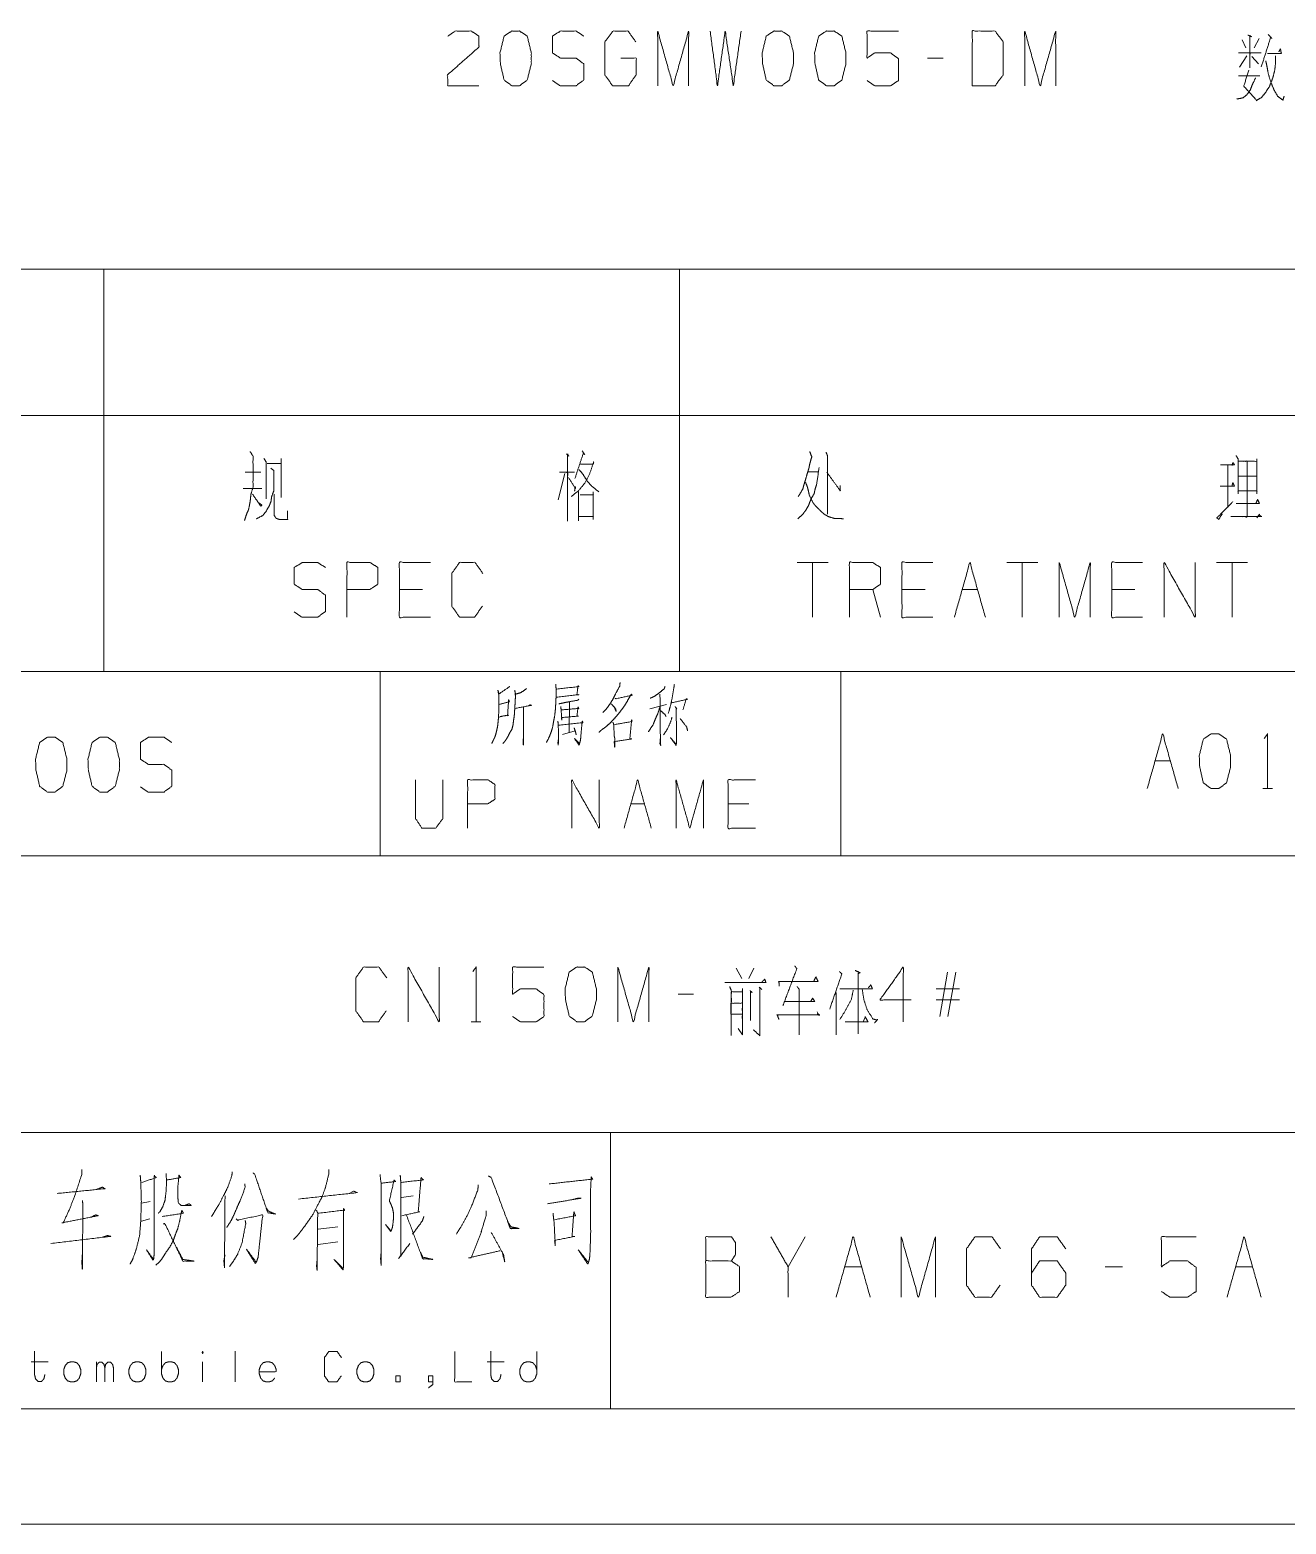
# Paper-space layout 'SHT2' of a CAD drawing. Header units: millimetres. Extents: x 0 to 420, y 0 to 297.
# Drawn here: x 309.8 to 364.3, y 0 to 64.8 of the extents above; entities that cross this region are included whole.
import ezdxf

# ---------------------------------------------------------------- set-up
doc = ezdxf.new("R2010")
doc.units = ezdxf.units.MM
doc.layers.add('101', color=7, linetype='Continuous', true_color=0xffffff)

psp = doc.layouts.new('SHT2')

# ---------------------------------------------------------------- linework, layer by layer
at = {"layer": '101', "color": 72, "linetype": 'Continuous', "lineweight": 18}
for p, q in [((362.43, 64.425), (362.59, 64.075)), ((363.173, 64.475), (362.943, 64.075)), ((349.443, 63.625), (348.772, 63.625)), ((362.625, 63.725), (362.307, 63.225)), ((362.855, 63.7), (363.137, 63.375)), ((362.271, 62.85), (363.19, 62.85)), ((283, 54.463), (313, 54.463)), ((313, 54.463), (313, 48.113)), ((313, 54.463), (338, 54.463)), ((338, 54.463), (338, 48.113)), ((338, 54.463), (368, 54.463)), ((283, 48.113), (313, 48.113)), ((313, 48.113), (338, 48.113)), ((313, 48.113), (313, 37)), ((338, 48.113), (368, 48.113)), ((338, 48.113), (338, 37)), ((320.703, 46.25), (320.703, 44.55)), ((319.147, 45.65), (319.819, 45.65)), ((320.102, 46.025), (320.703, 46.025)), ((333.018, 45.6), (332.735, 44.45)), ((343.601, 45.675), (344.025, 45.675)), ((361.813, 45.95), (361.813, 44.125)), ((362.255, 45.475), (363.032, 45.475)), ((319.059, 44.95), (319.872, 44.95)), ((344.449, 41.737), (343.106, 41.737)), ((343.778, 41.737), (343.778, 39.362)), ((353.555, 41.737), (352.212, 41.737)), ((352.884, 41.737), (352.884, 39.362)), ((362.661, 41.737), (361.318, 41.737)), ((361.989, 41.737), (361.989, 39.362)), ((326.847, 40.563), (325.839, 40.563)), ((346.726, 39.362), (346.39, 40.563)), ((348.666, 40.563), (347.659, 40.563)), ((350.271, 40.563), (350.943, 40.563)), ((357.772, 40.563), (356.765, 40.563)), ((283, 37), (313, 37)), ((313, 37), (338, 37)), ((338, 37), (368, 37)), ((333.22, 35.666), (333.204, 34.364)), ((336.715, 35.379), (337.433, 35.578)), ((332.923, 34.275), (333.469, 34.43)), ((358.643, 33.122), (359.315, 33.122)), ((363.32, 31.922), (363.744, 31.922)), ((335.887, 31.261), (336.48, 31.261)), ((341.006, 31.261), (340.116, 31.261)), ((340.463, 24.128), (340.71, 23.678)), ((341.223, 24.128), (341.01, 23.678)), ((349.303, 22.028), (349.639, 23.953)), ((349.993, 23.953), (349.657, 22.028)), ((338.61, 23.003), (337.939, 23.003)), ((344.803, 23.078), (344.803, 21.228)), ((350.152, 23.228), (349.144, 23.228)), ((350.152, 22.753), (349.144, 22.753)), ((344.065, 22.053), (343.976, 22.228)), ((328.956, 21.803), (329.381, 21.803)), ((340.551, 21.503), (340.728, 21.228)), ((346.058, 22.003), (345.97, 21.803)), ((323.853, 14.454), (323.658, 14.35)), ((315.025, 14.005), (314.635, 13.936)), ((326.437, 14.247), (325.925, 14.178)), ((315, 13.246), (314.635, 13.143)), ((323.17, 12.901), (322.316, 12.798)), ((343.454, 12.469), (342.712, 11.172)), ((322.316, 12.142), (323.17, 12.246)), ((345.17, 11.172), (345.912, 11.172)), ((357.227, 11.172), (356.485, 11.172)), ((362.142, 11.172), (362.884, 11.172)), ((315.512, 6.519), (315.512, 7.485)), ((318.712, 7.499), (318.712, 6.174)), ((309.855, 7.043), (310.587, 7.043)), ((312.684, 6.174), (312.684, 7.043)), ((317.297, 7.043), (317.297, 6.174)), ((329.656, 7.043), (330.387, 7.043))]:
    psp.add_line(p, q, dxfattribs=at)
at = {"layer": '101', "color": 133, "linetype": 'Continuous', "lineweight": 18}
for p, q in [((235, 37), (415, 37)), ((325, 37), (325, 29)), ((345, 37), (345, 29)), ((235, 29), (415, 29)), ((285, 17), (394, 17)), ((335, 17), (335, 5)), ((25, 5), (415, 5)), ((235, 5), (415, 5)), ((0, 0), (420, 0))]:
    psp.add_line(p, q, dxfattribs=at)
at = {"layer": '101', "color": 72, "linetype": 'Continuous', "lineweight": 18}
for points, knots in [([(350.712, 62.425), (351.702, 62.425), (352.056, 62.9), (352.056, 64.325), (351.702, 64.8), (350.712, 64.8), (350.712, 62.425)], [0, 0, 0.142134, 0.22716, 0.43179, 0.516817, 0.65895, 1, 1]), ([(327.947, 64.575), (328.266, 64.8), (328.955, 64.8), (329.291, 64.575), (329.291, 64.1), (327.93, 62.9), (327.947, 62.425), (329.291, 62.425)], [0, 0, 0.069694, 0.192979, 0.265273, 0.350227, 0.674741, 0.759752, 1, 1]), ([(331.055, 62.425), (331.391, 62.675), (331.567, 63.375), (331.567, 63.85), (331.391, 64.575), (331.055, 64.8), (330.719, 64.8), (330.383, 64.575), (330.206, 63.85), (330.224, 63.375), (330.383, 62.675), (330.719, 62.425), (331.055, 62.425)], [0, 0, 0.067527, 0.183973, 0.260585, 0.380944, 0.446143, 0.500306, 0.565505, 0.685864, 0.762529, 0.87831, 0.945837, 1, 1]), ([(332.483, 62.65), (332.819, 62.425), (333.508, 62.425), (333.844, 62.675), (333.844, 63.375), (333.508, 63.625), (332.836, 63.625), (332.483, 63.85), (332.483, 64.575), (332.836, 64.8), (333.508, 64.8), (333.844, 64.575)], [0, 0, 0.068034, 0.184053, 0.254519, 0.372335, 0.442801, 0.555845, 0.62637, 0.748394, 0.818919, 0.931963, 1, 1]), ([(335.449, 63.625), (336.12, 63.625), (336.12, 62.9), (335.784, 62.425), (335.095, 62.425), (334.759, 62.9), (334.759, 64.325), (335.113, 64.8), (335.767, 64.8), (336.103, 64.325)], [0, 0, 0.103295, 0.214796, 0.304262, 0.410275, 0.49974, 0.718896, 0.809956, 0.910534, 1, 1]), ([(337.053, 62.425), (337.053, 64.8), (337.725, 62.425), (338.397, 64.8), (338.397, 62.425)], [0, 0, 0.245192, 0.5, 0.754808, 1, 1]), ([(339.33, 64.8), (339.648, 62.425), (339.984, 64.8), (340.337, 62.425), (340.673, 64.8)], [0, 0, 0.249746, 0.499742, 0.750003, 1, 1]), ([(342.437, 62.425), (342.773, 62.675), (342.95, 63.375), (342.95, 63.85), (342.773, 64.575), (342.437, 64.8), (342.101, 64.8), (341.765, 64.575), (341.589, 63.85), (341.606, 63.375), (341.765, 62.675), (342.101, 62.425), (342.437, 62.425)], [0, 0, 0.067527, 0.183973, 0.260585, 0.380944, 0.446143, 0.500306, 0.565505, 0.685864, 0.762529, 0.87831, 0.945837, 1, 1]), ([(344.714, 62.425), (345.049, 62.675), (345.226, 63.375), (345.226, 63.85), (345.049, 64.575), (344.714, 64.8), (344.378, 64.8), (344.042, 64.575), (343.865, 63.85), (343.883, 63.375), (344.042, 62.675), (344.378, 62.425), (344.714, 62.425)], [0, 0, 0.067527, 0.183973, 0.260585, 0.380944, 0.446144, 0.500307, 0.565506, 0.685864, 0.762529, 0.87831, 0.945837, 1, 1]), ([(346.142, 62.65), (346.477, 62.425), (347.167, 62.425), (347.503, 62.65), (347.503, 63.6), (347.167, 63.85), (346.477, 63.85), (346.142, 63.625), (346.142, 64.8), (347.503, 64.8)], [0, 0, 0.062227, 0.168343, 0.23057, 0.376816, 0.441265, 0.547381, 0.609609, 0.790492, 1, 1]), ([(352.989, 62.425), (352.989, 64.8), (353.66, 62.425), (354.332, 64.8), (354.332, 62.425)], [0, 0, 0.245192, 0.500001, 0.754808, 1, 1]), ([(362.678, 64.625), (362.837, 64.55), (362.766, 64.6), (362.766, 63.2), (362.766, 63.85), (362.271, 63.85), (363.261, 63.85)], [0, 0, 0.046317, 0.06912, 0.437818, 0.609, 0.739333, 1, 1]), ([(363.562, 64.65), (363.721, 64.475), (363.668, 64.525), (363.261, 63.25)], [0, 0, 0.14354, 0.187762, 1, 1]), ([(363.88, 63.725), (363.88, 63.425), (363.844, 63.1), (363.756, 62.75), (363.615, 62.4), (363.456, 62.15), (363.279, 61.925), (363.031, 61.775)], [0, 0, 0.134097, 0.280224, 0.441581, 0.61031, 0.742762, 0.870652, 1, 1]), ([(363.526, 63.825), (364.127, 63.825), (364.092, 64.025), (364.021, 63.9)], [0, 0, 0.634156, 0.848466, 1, 1]), ([(362.713, 63.1), (362.501, 62.4), (363.031, 61.825)], [0, 0, 0.48324, 1, 1]), ([(363.456, 63.5), (363.509, 63.25), (363.562, 62.95), (363.668, 62.6), (363.809, 62.25), (363.968, 61.975), (364.198, 61.8), (364.251, 61.975)], [0, 0, 0.122114, 0.267684, 0.442436, 0.622806, 0.774612, 0.912622, 1, 1]), ([(363.014, 62.775), (362.872, 62.475), (362.784, 62.25), (362.625, 62.025), (362.466, 61.9), (362.201, 61.85)], [0, 0, 0.25106, 0.434037, 0.642625, 0.795773, 1, 1]), ([(319.359, 46.55), (319.483, 46.35), (319.483, 45), (319.395, 44.7), (319.359, 44.375), (319.289, 44.025), (319.2, 43.825), (319.112, 43.55)], [0, 0, 0.076125, 0.513098, 0.614331, 0.720148, 0.835726, 0.906504, 1, 1]), ([(319.96, 46.25), (320.049, 46.1), (320.049, 44.5)], [0, 0, 0.098129, 1, 1]), ([(333.089, 46.45), (333.195, 46.35), (333.142, 46.425), (333.142, 43.525), (333.142, 45.65), (332.788, 45.65), (333.442, 45.65)], [0, 0, 0.023247, 0.037896, 0.500409, 0.839319, 0.895699, 1, 1]), ([(333.708, 46), (334.255, 46), (334.273, 46.1), (334.114, 45.625), (333.884, 45.175), (333.619, 44.85), (333.301, 44.6)], [0, 0, 0.220966, 0.26192, 0.463932, 0.667691, 0.836831, 1, 1]), ([(333.778, 46.575), (333.884, 46.425), (333.814, 46.45), (333.46, 45.375)], [0, 0, 0.132126, 0.186059, 1, 1]), ([(343.654, 46.55), (343.742, 46.325), (343.654, 46), (343.619, 45.825), (343.548, 45.6), (343.477, 45.35), (343.407, 45.125), (343.354, 44.925), (343.265, 44.775), (343.159, 44.6)], [0, 0, 0.116541, 0.278918, 0.364993, 0.478696, 0.603951, 0.71766, 0.817412, 0.901346, 1, 1]), ([(344.361, 46.525), (344.432, 46.35), (344.432, 43.825)], [0, 0, 0.06955, 1, 1]), ([(361.495, 45.975), (362.096, 45.975), (362.025, 46.075), (361.989, 45.95)], [0, 0, 0.704243, 0.847777, 1, 1]), ([(362.166, 46.375), (362.255, 46.225), (362.255, 44.725), (362.255, 44.85), (363.068, 44.85), (363.068, 44.725), (363.068, 46.225), (363.068, 46.125), (362.255, 46.125), (362.643, 46.125), (362.643, 43.725), (361.936, 43.725), (363.28, 43.725), (363.191, 43.775), (363.174, 43.825), (363.068, 43.675)], [0, 0, 0.016856, 0.162098, 0.174201, 0.252928, 0.265031, 0.410272, 0.419955, 0.498682, 0.536334, 0.76872, 0.837175, 0.967244, 0.977077, 0.982211, 1, 1]), ([(320.261, 45.825), (320.385, 45.725), (320.385, 44.85), (320.296, 44.6), (320.261, 44.375), (320.19, 44.2), (320.049, 43.95), (319.907, 43.775), (319.624, 43.625)], [0, 0, 0.062435, 0.405831, 0.509895, 0.599279, 0.673351, 0.786072, 0.874364, 1, 1]), ([(333.177, 45.425), (333.478, 44.95), (333.478, 45.025), (333.442, 44.825)], [0, 0, 0.668993, 0.75826, 1, 1]), ([(333.637, 45.775), (333.814, 45.55), (334.008, 45.25), (334.185, 45.05), (334.503, 44.8)], [0, 0, 0.21756, 0.48939, 0.692342, 1, 1]), ([(344.06, 45.85), (343.954, 45.125), (343.884, 44.9), (343.848, 44.725), (343.742, 44.55), (343.654, 44.35), (343.601, 44.2), (343.477, 44), (343.371, 43.85), (343.141, 43.625)], [0, 0, 0.296653, 0.392139, 0.46442, 0.547269, 0.635793, 0.700209, 0.795421, 0.869798, 1, 1]), ([(344.396, 45.65), (344.98, 44.85), (344.98, 45.075)], [0, 0, 0.814824, 1, 1]), ([(333.619, 44.8), (333.619, 43.55), (333.619, 43.725), (334.255, 43.725), (334.255, 43.6), (334.255, 44.8), (334.255, 44.675), (333.69, 44.675)], [0, 0, 0.306605, 0.34953, 0.505604, 0.536265, 0.830605, 0.861265, 1, 1]), ([(343.477, 45.2), (343.548, 45.025), (343.601, 44.825), (343.636, 44.65), (343.813, 44.3), (343.901, 44.2), (344.149, 43.95), (344.29, 43.825), (344.467, 43.725), (344.714, 43.65), (344.944, 43.65), (345.121, 43.625)], [0, 0, 0.075192, 0.15762, 0.228747, 0.384949, 0.438119, 0.578251, 0.653441, 0.734337, 0.837345, 0.928883, 1, 1]), ([(361.477, 45.05), (362.096, 45.05), (362.025, 45.2), (361.989, 45.075)], [0, 0, 0.676561, 0.857934, 1, 1]), ([(319.465, 44.7), (319.819, 44.175), (319.872, 44.225), (319.731, 44.325)], [0, 0, 0.720064, 0.802978, 1, 1]), ([(320.402, 44.7), (320.402, 43.775), (320.491, 43.65), (320.632, 43.6), (320.985, 43.6), (320.985, 43.975)], [0, 0, 0.472764, 0.551003, 0.627661, 0.808338, 1, 1]), ([(361.565, 43.85), (361.406, 43.6), (361.336, 43.675), (362.025, 44.375)], [0, 0, 0.214427, 0.289033, 1, 1]), ([(362.166, 44.3), (363.174, 44.3), (363.103, 44.475), (363.032, 44.325)], [0, 0, 0.739673, 0.878255, 1, 1]), ([(321.269, 39.588), (321.604, 39.362), (322.294, 39.362), (322.63, 39.613), (322.63, 40.313), (322.294, 40.563), (321.622, 40.563), (321.269, 40.788), (321.269, 41.513), (321.622, 41.737), (322.294, 41.737), (322.63, 41.513)], [0, 0, 0.068037, 0.184055, 0.25452, 0.372335, 0.4428, 0.555844, 0.626371, 0.748393, 0.81892, 0.931964, 1, 1]), ([(323.563, 39.362), (323.563, 41.737), (324.57, 41.737), (324.906, 41.513), (324.906, 40.788), (324.553, 40.563), (323.563, 40.563)], [0, 0, 0.401147, 0.571311, 0.639588, 0.762044, 0.832821, 1, 1]), ([(327.183, 39.362), (325.839, 39.362), (325.839, 41.737), (327.183, 41.737)], [0, 0, 0.26539, 0.73461, 1, 1]), ([(329.441, 39.838), (329.106, 39.362), (328.452, 39.362), (328.116, 39.838), (328.116, 41.263), (328.452, 41.737), (329.123, 41.737), (329.459, 41.263)], [0, 0, 0.114568, 0.243366, 0.357936, 0.638584, 0.753154, 0.885433, 1, 1]), ([(345.383, 39.362), (345.383, 41.737), (346.39, 41.737), (346.726, 41.513), (346.726, 40.788), (346.39, 40.563), (345.383, 40.563)], [0, 0, 0.400951, 0.571036, 0.639278, 0.761673, 0.829915, 1, 1]), ([(349.002, 39.362), (347.659, 39.362), (347.659, 41.737), (349.002, 41.737)], [0, 0, 0.26539, 0.73461, 1, 1]), ([(349.935, 39.362), (350.607, 41.737), (351.279, 39.362)], [0, 0, 0.499999, 1, 1]), ([(354.488, 39.362), (354.488, 41.737), (355.16, 39.362), (355.832, 41.737), (355.832, 39.362)], [0, 0, 0.245192, 0.500001, 0.754808, 1, 1]), ([(358.108, 39.362), (356.765, 39.362), (356.765, 41.737), (358.108, 41.737)], [0, 0, 0.26539, 0.73461, 1, 1]), ([(359.041, 39.362), (359.041, 41.737), (360.385, 39.362), (360.385, 41.737)], [0, 0, 0.317574, 0.682426, 1, 1]), ([(330.629, 36.351), (330.566, 36.307), (330.145, 36.02), (330.114, 36.196), (330.161, 36.02), (330.161, 35.446), (330.145, 35.092), (330.129, 34.849), (330.098, 34.606), (330.051, 34.386), (329.989, 34.165), (329.911, 34.01), (329.848, 33.878)], [0, 0, 0.024363, 0.186803, 0.243942, 0.302154, 0.485024, 0.597668, 0.675195, 0.753199, 0.825098, 0.89819, 0.953346, 1, 1]), ([(332.626, 36.461), (332.642, 36.262), (332.642, 35.909), (332.626, 35.578), (332.611, 35.357), (332.58, 35.07), (332.533, 34.827), (332.486, 34.562), (332.424, 34.364), (332.346, 34.165), (332.221, 33.922)], [0, 0, 0.076503, 0.212087, 0.33934, 0.424292, 0.535105, 0.630037, 0.733301, 0.813245, 0.895183, 1, 1]), ([(332.673, 36.24), (333.641, 36.351), (333.594, 36.395), (333.548, 35.998), (333.626, 35.998), (332.658, 35.887)], [0, 0, 0.39108, 0.416924, 0.577585, 0.60892, 1, 1]), ([(335.42, 36.527), (335.405, 36.373), (335.217, 36.02), (335.108, 35.799), (334.983, 35.6), (334.827, 35.379), (334.671, 35.225)], [0, 0, 0.101774, 0.363754, 0.525154, 0.678922, 0.85608, 1, 1]), ([(337.371, 36.351), (337.34, 36.262), (337.137, 36.086), (336.918, 35.931), (336.731, 35.843)], [0, 0, 0.111856, 0.433088, 0.752703, 1, 1]), ([(337.777, 36.439), (337.761, 36.329), (337.683, 35.865), (337.621, 35.556), (337.511, 35.181)], [0, 0, 0.086565, 0.451629, 0.696477, 1, 1]), ([(330.192, 35.026), (330.223, 35.048), (330.582, 35.114), (330.535, 35.092), (330.582, 35.777), (330.613, 35.688), (330.176, 35.578)], [0, 0, 0.022681, 0.239273, 0.269981, 0.676983, 0.732557, 1, 1]), ([(331.363, 36.262), (331.113, 36.086), (330.879, 36.02), (330.847, 36.196), (330.879, 35.931), (330.863, 35.666), (330.847, 35.379), (330.832, 35.136), (330.801, 34.916), (330.769, 34.673), (330.723, 34.496), (330.645, 34.364), (330.566, 34.209), (330.488, 34.077), (330.41, 33.966), (330.332, 33.878)], [0, 0, 0.096319, 0.172937, 0.229415, 0.313416, 0.396985, 0.487495, 0.564125, 0.634336, 0.711437, 0.768975, 0.817388, 0.871906, 0.920319, 0.962889, 1, 1]), ([(333.626, 35.799), (333.579, 35.755), (333.188, 35.688), (332.97, 35.644), (332.767, 35.6)], [0, 0, 0.07226, 0.516589, 0.766867, 1, 1]), ([(335.202, 35.843), (335.248, 35.821), (335.951, 35.975), (335.904, 36.02), (335.779, 35.799), (335.639, 35.556), (335.498, 35.357), (335.342, 35.158), (335.17, 34.96), (334.983, 34.761), (334.78, 34.584), (334.624, 34.474), (334.499, 34.364)], [0, 0, 0.017093, 0.254607, 0.275864, 0.359629, 0.452278, 0.53264, 0.616084, 0.70281, 0.792986, 0.881828, 0.944963, 1, 1]), ([(337.152, 36.02), (337.168, 34.275), (337.184, 33.79), (337.152, 33.878), (337.168, 34.077)], [0, 0, 0.691283, 0.883884, 0.921006, 1, 1]), ([(337.652, 35.644), (338.354, 35.799), (338.292, 35.821), (338.151, 35.335)], [0, 0, 0.557066, 0.608364, 1, 1]), ([(330.863, 35.401), (331.566, 35.534), (331.519, 35.556), (331.441, 35.512)], [0, 0, 0.834819, 0.895271, 1, 1]), ([(331.222, 35.446), (331.222, 33.812), (331.207, 33.922), (331.222, 34.099)], [0, 0, 0.849783, 0.907772, 1, 1]), ([(332.845, 35.49), (332.861, 35.335), (332.892, 34.894), (332.876, 35.004), (333.61, 35.07), (333.548, 35.07), (333.594, 35.468), (333.626, 35.401), (332.861, 35.335)], [0, 0, 0.056492, 0.217482, 0.258029, 0.525926, 0.548635, 0.694164, 0.720796, 1, 1]), ([(335.03, 35.6), (335.061, 35.578), (335.233, 35.379), (335.248, 35.269), (335.186, 35.423)], [0, 0, 0.066028, 0.519581, 0.712132, 1, 1]), ([(337.152, 35.468), (337.059, 35.181), (336.949, 34.938), (336.856, 34.695), (336.762, 34.562), (336.653, 34.386)], [0, 0, 0.251918, 0.474135, 0.691326, 0.826694, 1, 1]), ([(337.168, 35.313), (337.371, 35.136), (337.418, 35.048)], [0, 0, 0.729109, 1, 1]), ([(337.668, 35.026), (337.652, 34.916), (337.48, 34.518), (337.309, 34.253)], [0, 0, 0.129619, 0.632946, 1, 1]), ([(337.808, 35.49), (337.886, 35.379), (337.855, 35.401), (337.87, 34.231), (337.87, 33.944), (337.855, 33.79), (337.605, 34.143), (337.855, 33.834)], [0, 0, 0.051678, 0.066298, 0.513635, 0.623349, 0.682727, 0.848098, 1, 1]), ([(332.72, 34.849), (332.736, 34.651), (332.751, 34.143), (332.736, 33.812), (332.72, 33.9), (332.751, 34.121)], [0, 0, 0.147471, 0.523364, 0.768667, 0.835021, 1, 1]), ([(332.751, 34.673), (333.813, 34.783), (333.782, 34.849), (333.766, 34.739), (333.719, 34.231), (333.704, 34.032), (333.641, 33.812), (333.438, 34.099), (333.657, 33.878)], [0, 0, 0.374083, 0.399749, 0.43883, 0.61759, 0.687458, 0.767887, 0.891105, 1, 1]), ([(333.423, 34.562), (333.485, 34.386), (333.516, 34.253)], [0, 0, 0.579215, 1, 1]), ([(335.108, 34.805), (335.139, 34.739), (335.17, 34.187), (335.186, 34.121), (335.186, 33.723), (335.17, 33.9), (335.17, 33.966), (335.935, 34.077), (335.842, 34.077), (335.92, 34.894), (335.951, 34.849), (335.904, 34.827), (335.155, 34.695)], [0, 0, 0.018828, 0.160986, 0.178485, 0.280676, 0.326272, 0.343303, 0.542024, 0.566111, 0.777126, 0.791033, 0.804348, 1, 1]), ([(338.027, 34.96), (338.308, 34.606), (338.354, 34.43)], [0, 0, 0.711821, 1, 1]), ([(310.891, 31.773), (311.226, 32.023), (311.403, 32.723), (311.403, 33.198), (311.226, 33.923), (310.891, 34.148), (310.555, 34.148), (310.219, 33.923), (310.042, 33.198), (310.06, 32.723), (310.219, 32.023), (310.555, 31.773), (310.891, 31.773)], [0, 0, 0.067527, 0.183972, 0.260585, 0.380944, 0.446143, 0.500306, 0.565506, 0.685865, 0.76253, 0.87831, 0.945837, 1, 1]), ([(313.167, 31.773), (313.503, 32.023), (313.68, 32.723), (313.68, 33.198), (313.503, 33.923), (313.167, 34.148), (312.831, 34.148), (312.495, 33.923), (312.319, 33.198), (312.336, 32.723), (312.495, 32.023), (312.831, 31.773), (313.167, 31.773)], [0, 0, 0.067524, 0.18397, 0.260582, 0.380941, 0.446138, 0.500304, 0.565503, 0.685862, 0.762527, 0.878307, 0.945834, 1, 1]), ([(314.595, 31.998), (314.931, 31.773), (315.62, 31.773), (315.956, 32.023), (315.956, 32.723), (315.62, 32.973), (314.949, 32.973), (314.595, 33.198), (314.595, 33.923), (314.949, 34.148), (315.62, 34.148), (315.956, 33.923)], [0, 0, 0.068034, 0.184056, 0.254519, 0.372335, 0.442798, 0.555845, 0.62637, 0.748393, 0.818918, 0.931966, 1, 1]), ([(358.308, 31.922), (358.979, 34.297), (359.651, 31.922)], [0, 0, 0.500001, 1, 1]), ([(361.415, 31.922), (361.751, 32.172), (361.927, 32.872), (361.927, 33.347), (361.751, 34.072), (361.415, 34.297), (361.079, 34.297), (360.743, 34.072), (360.566, 33.347), (360.584, 32.872), (360.743, 32.172), (361.079, 31.922), (361.415, 31.922)], [0, 0, 0.067525, 0.183972, 0.260585, 0.380946, 0.446143, 0.500306, 0.565503, 0.685865, 0.76253, 0.878312, 0.945837, 1, 1]), ([(363.391, 34.097), (363.532, 34.297), (363.532, 31.922)], [0, 0, 0.093487, 1, 1]), ([(326.539, 32.299), (326.539, 30.621), (326.82, 30.202), (327.413, 30.202), (327.725, 30.621), (327.725, 32.299)], [0, 0, 0.337151, 0.438599, 0.557782, 0.662849, 1, 1]), ([(328.802, 30.202), (328.802, 32.299), (329.691, 32.299), (329.988, 32.1), (329.988, 31.46), (329.676, 31.261), (328.802, 31.261)], [0, 0, 0.401145, 0.571312, 0.639588, 0.762043, 0.832818, 1, 1]), ([(333.328, 30.202), (333.328, 32.299), (334.514, 30.202), (334.514, 32.299)], [0, 0, 0.317574, 0.682426, 1, 1]), ([(337.853, 30.202), (337.853, 32.299), (338.447, 30.202), (339.04, 32.299), (339.04, 30.202)], [0, 0, 0.245192, 0.5, 0.754808, 1, 1]), ([(341.303, 30.202), (340.116, 30.202), (340.116, 32.299), (341.303, 32.299)], [0, 0, 0.265389, 0.734611, 1, 1]), ([(325.27, 22.278), (324.934, 21.803), (324.28, 21.803), (323.944, 22.278), (323.944, 23.703), (324.28, 24.178), (324.951, 24.178), (325.287, 23.703)], [0, 0, 0.11457, 0.243368, 0.357936, 0.638584, 0.753152, 0.88543, 1, 1]), ([(326.22, 21.803), (326.22, 24.178), (327.564, 21.803), (327.564, 24.178)], [0, 0, 0.317574, 0.682426, 1, 1]), ([(329.027, 23.978), (329.169, 24.178), (329.169, 21.803)], [0, 0, 0.093486, 1, 1]), ([(330.756, 22.028), (331.091, 21.803), (331.781, 21.803), (332.117, 22.028), (332.117, 22.978), (331.781, 23.228), (331.091, 23.228), (330.756, 23.003), (330.756, 24.178), (332.117, 24.178)], [0, 0, 0.062229, 0.168343, 0.230572, 0.376816, 0.441266, 0.54738, 0.609609, 0.790489, 1, 1]), ([(333.881, 21.803), (334.216, 22.053), (334.393, 22.753), (334.393, 23.228), (334.216, 23.953), (333.881, 24.178), (333.545, 24.178), (333.209, 23.953), (333.032, 23.228), (333.05, 22.753), (333.209, 22.053), (333.545, 21.803), (333.881, 21.803)], [0, 0, 0.067527, 0.183973, 0.260585, 0.380944, 0.446144, 0.500307, 0.565506, 0.685865, 0.76253, 0.87831, 0.945837, 1, 1]), ([(335.326, 21.803), (335.326, 24.178), (335.998, 21.803), (336.67, 24.178), (336.67, 21.803)], [0, 0, 0.245192, 0.5, 0.754808, 1, 1]), ([(343.004, 24.228), (343.092, 24.103), (342.492, 22.503)], [0, 0, 0.082209, 1, 1]), ([(345.634, 24.028), (345.846, 23.928), (345.758, 23.903), (345.758, 21.278)], [0, 0, 0.079453, 0.11057, 1, 1]), ([(348.052, 22.753), (346.709, 22.753), (347.716, 24.178), (347.716, 21.803)], [0, 0, 0.245866, 0.565292, 1, 1]), ([(339.968, 23.503), (341.753, 23.503), (341.7, 23.653), (341.576, 23.528)], [0, 0, 0.842002, 0.917042, 1, 1]), ([(342.332, 23.353), (342.315, 23.553), (344.012, 23.553), (343.923, 23.753), (343.835, 23.578)], [0, 0, 0.086832, 0.820652, 0.915216, 1, 1]), ([(344.945, 23.978), (345.051, 23.878), (344.521, 22.353)], [0, 0, 0.082801, 1, 1]), ([(344.962, 23.228), (346.376, 23.228), (346.306, 23.403), (346.2, 23.278)], [0, 0, 0.80038, 0.907215, 1, 1]), ([(340.18, 23.328), (340.25, 23.153), (340.25, 21.203), (340.25, 23.103), (340.728, 23.103), (340.728, 23.228), (340.728, 21.228), (340.728, 22.603), (340.233, 22.603), (340.233, 22.128), (340.71, 22.128)], [0, 0, 0.019945, 0.226009, 0.426789, 0.477219, 0.490428, 0.701776, 0.847078, 0.899375, 0.94957, 1, 1]), ([(341.063, 23.153), (341.152, 23.078), (341.081, 23.103), (341.081, 21.853)], [0, 0, 0.080439, 0.132479, 1, 1]), ([(341.452, 23.303), (341.576, 23.203), (341.488, 23.278), (341.488, 21.203), (341.205, 21.453)], [0, 0, 0.05833, 0.100825, 0.861604, 1, 1]), ([(342.562, 22.678), (343.87, 22.678), (343.782, 22.828), (343.693, 22.678)], [0, 0, 0.789753, 0.894874, 1, 1]), ([(343.11, 23.328), (343.199, 23.203), (343.199, 21.228)], [0, 0, 0.071934, 1, 1]), ([(345.546, 23.178), (345.457, 22.753), (345.228, 22.328), (344.962, 21.903)], [0, 0, 0.3061, 0.646782, 1, 1]), ([(345.935, 23.203), (346.005, 22.753), (346.147, 22.328), (346.394, 21.928), (346.553, 21.878), (346.606, 21.903), (346.465, 21.753)], [0, 0, 0.252324, 0.500427, 0.760972, 0.85333, 0.885811, 1, 1]), ([(342.315, 21.903), (342.244, 22.103), (344.082, 22.103), (343.976, 22.153)], [0, 0, 0.097863, 0.945912, 1, 1]), ([(345.192, 21.803), (346.182, 21.803), (346.058, 22.028)], [0, 0, 0.794014, 1, 1]), ([(312.05, 15.385), (312.05, 15.178), (311.733, 14.212), (311.513, 13.66), (311.245, 13.074), (311.196, 13.074), (312.757, 13.384), (312.66, 13.419), (312.44, 13.315)], [0, 0, 0.046524, 0.275032, 0.408545, 0.553501, 0.564465, 0.92219, 0.945453, 1, 1]), ([(314.586, 15.144), (314.61, 14.868), (314.635, 14.005), (314.61, 13.177), (314.561, 12.522), (314.415, 11.935), (314.269, 11.521), (314.147, 11.28)], [0, 0, 0.070329, 0.28934, 0.499598, 0.66644, 0.819873, 0.931329, 1, 1]), ([(314.659, 14.833), (315.293, 15.04), (315.196, 15.109), (315.196, 11.763), (315.171, 11.521), (315.147, 11.452), (314.854, 11.901), (315.147, 11.521)], [0, 0, 0.122094, 0.143965, 0.756447, 0.800872, 0.814266, 0.912285, 1, 1]), ([(315.708, 15.213), (315.732, 14.868), (315.708, 14.419), (315.659, 14.04), (315.561, 13.764), (315.439, 13.557), (315.366, 13.488)], [0, 0, 0.190955, 0.438946, 0.650198, 0.811822, 0.94447, 1, 1]), ([(315.757, 14.937), (316.342, 15.04), (316.269, 15.144), (316.22, 14.626), (316.22, 14.178), (316.244, 13.936), (316.366, 13.833), (316.805, 13.833), (316.708, 13.902), (316.537, 13.833)], [0, 0, 0.209703, 0.254415, 0.437769, 0.595975, 0.681595, 0.738019, 0.892888, 0.935041, 1, 1]), ([(318.585, 15.282), (318.561, 15.109), (318.39, 14.626), (318.219, 14.281), (318, 13.867), (317.829, 13.591), (317.683, 13.35)], [0, 0, 0.081145, 0.319756, 0.499049, 0.717311, 0.868474, 1, 1]), ([(319.488, 15.247), (319.561, 15.178), (320.122, 13.522), (320.463, 13.453), (320.146, 13.591), (320.049, 13.729)], [0, 0, 0.037082, 0.681737, 0.810185, 0.937687, 1, 1]), ([(322.779, 15.385), (322.779, 15.213), (322.633, 14.626), (322.487, 14.212), (322.34, 13.936), (322.072, 13.419), (321.682, 12.867), (321.414, 12.522), (321.243, 12.349)], [0, 0, 0.049752, 0.224095, 0.350741, 0.440842, 0.608969, 0.803946, 0.929998, 1, 1]), ([(324.998, 15.178), (325.047, 14.764), (325.047, 11.245), (325.023, 11.521), (325.047, 11.832)], [0, 0, 0.092137, 0.86992, 0.931161, 1, 1]), ([(325.071, 14.799), (325.681, 14.868), (325.608, 14.937), (325.413, 14.074), (325.413, 14.005), (325.462, 13.902), (325.535, 13.729), (325.584, 13.488), (325.584, 13.281), (325.559, 13.039), (325.535, 12.867), (325.462, 12.694), (325.242, 13.005), (325.462, 12.729)], [0, 0, 0.163216, 0.189965, 0.42515, 0.443501, 0.473931, 0.523766, 0.589292, 0.644345, 0.7089, 0.755234, 0.805069, 0.906205, 1, 1]), ([(325.876, 15.144), (325.901, 14.833), (325.901, 11.659), (325.803, 11.521), (326.291, 12.177)], [0, 0, 0.069653, 0.779472, 0.817267, 1, 1]), ([(325.925, 14.833), (326.876, 14.937), (326.779, 15.04), (326.657, 13.557), (326.73, 13.557), (325.949, 13.384)], [0, 0, 0.276542, 0.317649, 0.747834, 0.768982, 1, 1]), ([(329.705, 15.109), (329.827, 15.04), (330.656, 12.832), (331.046, 12.832), (330.681, 12.901), (330.534, 13.143)], [0, 0, 0.039541, 0.705114, 0.815247, 0.920312, 1, 1]), ([(332.338, 14.764), (334.216, 14.971), (334.168, 15.075), (334.143, 14.557), (334.143, 12.625), (334.119, 11.866), (334.094, 11.521), (334.046, 11.349), (334.021, 11.28), (333.607, 11.901), (334.021, 11.383)], [0, 0, 0.261649, 0.277493, 0.349233, 0.616764, 0.72192, 0.769813, 0.794637, 0.804771, 0.908172, 1, 1]), ([(310.977, 14.35), (313.05, 14.557), (312.952, 14.626), (312.684, 14.523)], [0, 0, 0.836554, 0.884532, 1, 1]), ([(319.122, 14.764), (319.146, 14.626), (318.927, 14.04), (318.829, 13.833), (318.683, 13.488), (318.536, 13.177), (318.341, 12.867)], [0, 0, 0.067376, 0.36846, 0.478481, 0.658656, 0.823687, 1, 1]), ([(321.462, 14.109), (323.999, 14.385), (323.853, 14.454)], [0, 0, 0.940373, 1, 1]), ([(329.266, 14.73), (329.241, 14.488), (328.973, 13.798), (328.729, 13.281), (328.485, 12.867), (328.315, 12.591)], [0, 0, 0.102841, 0.416511, 0.658903, 0.86249, 1, 1]), ([(312.074, 14.04), (312.099, 13.867), (312.074, 11.073), (312.05, 11.349), (312.074, 11.694)], [0, 0, 0.048504, 0.826565, 0.903707, 1, 1]), ([(315.537, 13.35), (316.464, 13.488), (316.391, 13.626), (316.318, 13.246), (316.22, 12.832), (316.122, 12.591), (316.025, 12.315), (315.878, 12.039), (315.683, 11.763), (315.537, 11.521), (315.391, 11.349), (315.269, 11.245)], [0, 0, 0.248088, 0.28944, 0.391759, 0.504363, 0.573317, 0.650816, 0.73352, 0.823008, 0.897766, 0.957654, 1, 1]), ([(318.268, 14.247), (318.244, 11.142), (318.219, 11.418), (318.268, 11.694)], [0, 0, 0.847819, 0.923473, 1, 1]), ([(322.243, 13.626), (322.292, 13.488), (322.267, 11.211), (322.267, 11.004), (322.243, 11.211), (322.267, 11.452)], [0, 0, 0.047497, 0.786427, 0.853598, 0.921235, 1, 1]), ([(322.292, 13.488), (323.414, 13.626), (323.414, 13.695), (323.462, 13.626), (323.414, 13.591), (323.414, 11.176), (323.389, 11.038), (322.999, 11.487), (323.389, 11.107)], [0, 0, 0.224398, 0.238094, 0.254868, 0.266729, 0.746112, 0.77393, 0.891944, 1, 1]), ([(332.265, 13.902), (333.729, 14.143), (333.582, 14.143), (333.314, 14.074)], [0, 0, 0.777945, 0.854701, 1, 1]), ([(315.586, 13.039), (315.659, 13.039), (316.439, 11.418), (316.927, 11.418), (316.439, 11.487), (316.147, 12.039)], [0, 0, 0.021039, 0.538448, 0.678706, 0.82036, 1, 1]), ([(319.146, 13.177), (319.17, 13.039), (319, 12.177), (318.805, 11.694), (318.634, 11.418), (318.463, 11.176)], [0, 0, 0.064861, 0.471802, 0.712904, 0.863112, 1, 1]), ([(318.756, 13.246), (318.829, 13.177), (318.878, 13.212), (319.902, 13.419), (319.756, 12.073), (319.707, 11.59), (319.634, 11.383), (319.585, 11.314), (319.195, 11.935), (319.609, 11.383)], [0, 0, 0.021075, 0.033595, 0.252602, 0.536206, 0.63793, 0.683936, 0.701643, 0.855333, 1, 1]), ([(326.145, 13.419), (326.852, 11.521), (327.291, 11.487), (326.852, 11.59), (326.754, 11.797)], [0, 0, 0.643821, 0.783835, 0.927246, 1, 1]), ([(326.901, 13.35), (326.828, 13.143), (326.413, 12.591)], [0, 0, 0.241282, 1, 1]), ([(329.607, 13.591), (329.607, 13.384), (329.388, 12.694), (329.412, 12.729), (329.193, 12.142), (328.949, 11.556), (328.851, 11.556), (330.217, 11.866)], [0, 0, 0.05545, 0.249412, 0.26073, 0.428483, 0.598637, 0.624772, 1, 1]), ([(332.509, 13.488), (332.558, 13.074), (332.607, 12.073), (332.582, 12.315), (333.46, 12.487), (333.338, 12.487), (333.411, 13.557), (333.485, 13.384), (332.582, 13.212)], [0, 0, 0.08584, 0.292105, 0.342087, 0.526357, 0.55147, 0.772215, 0.810799, 1, 1]), ([(310.708, 12.177), (313.294, 12.487), (313.172, 12.522), (312.952, 12.453)], [0, 0, 0.879479, 0.922284, 1, 1]), ([(329.827, 12.66), (330.363, 11.694), (330.412, 11.383), (330.315, 11.763)], [0, 0, 0.610117, 0.783655, 1, 1]), ([(339.142, 11.421), (339.142, 12.469), (340.254, 12.469), (340.43, 12.221), (340.43, 11.697), (340.254, 11.421), (339.142, 11.421), (339.142, 9.847), (340.235, 9.847), (340.606, 10.096), (340.606, 11.172), (340.254, 11.421)], [0, 0, 0.115917, 0.238847, 0.272469, 0.330428, 0.366584, 0.489513, 0.663389, 0.784162, 0.833485, 0.952453, 1, 1]), ([(342.712, 9.847), (342.712, 11.172), (341.971, 12.469)], [0, 0, 0.469959, 1, 1]), ([(347.628, 9.847), (347.628, 12.469), (348.37, 9.847), (349.111, 12.469), (349.111, 9.847)], [0, 0, 0.245192, 0.5, 0.754808, 1, 1]), ([(351.92, 10.372), (351.55, 9.847), (350.828, 9.847), (350.457, 10.372), (350.457, 11.945), (350.828, 12.469), (351.569, 12.469), (351.94, 11.945)], [0, 0, 0.114569, 0.243366, 0.357935, 0.638584, 0.753153, 0.885431, 1, 1]), ([(353.286, 10.896), (353.637, 11.421), (354.398, 11.421), (354.769, 10.896), (354.769, 10.372), (354.398, 9.847), (353.637, 9.847), (353.286, 10.372), (353.286, 11.945), (353.637, 12.469), (354.398, 12.469), (354.769, 11.945)], [0, 0, 0.076963, 0.169761, 0.248073, 0.312018, 0.390331, 0.483128, 0.560091, 0.751927, 0.82889, 0.921688, 1, 1]), ([(358.923, 10.096), (359.294, 9.847), (360.055, 9.847), (360.426, 10.096), (360.426, 11.145), (360.055, 11.421), (359.294, 11.421), (358.923, 11.172), (358.923, 12.469), (360.426, 12.469)], [0, 0, 0.062228, 0.168343, 0.230571, 0.376816, 0.441265, 0.547381, 0.609609, 0.790491, 1, 1]), ([(310.45, 6.491), (310.401, 6.298), (310.294, 6.188), (310.157, 6.188), (310.04, 6.298), (310.001, 6.491), (310.001, 7.499)], [0, 0, 0.107406, 0.190396, 0.26402, 0.350759, 0.456999, 1, 1]), ([(317.297, 7.402), (317.317, 7.457), (317.297, 7.499), (317.278, 7.457), (317.297, 7.402)], [0, 0, 0.280627, 0.5, 0.719373, 1, 1]), ([(323.316, 6.436), (323.13, 6.174), (322.769, 6.174), (322.584, 6.436), (322.584, 7.223), (322.769, 7.485), (323.14, 7.485), (323.325, 7.223)], [0, 0, 0.114567, 0.24337, 0.357937, 0.638582, 0.753149, 0.885433, 1, 1]), ([(328.241, 7.485), (328.241, 6.174), (328.983, 6.174)], [0, 0, 0.638728, 1, 1]), ([(330.251, 6.491), (330.202, 6.298), (330.095, 6.188), (329.958, 6.188), (329.841, 6.298), (329.802, 6.491), (329.802, 7.499)], [0, 0, 0.107406, 0.190396, 0.26402, 0.350759, 0.456999, 1, 1]), ([(331.802, 7.485), (331.802, 6.519), (331.743, 6.34), (331.636, 6.215), (331.499, 6.174), (331.373, 6.174), (331.236, 6.215), (331.129, 6.34), (331.07, 6.519), (331.07, 6.712), (331.129, 6.878), (331.236, 7.002), (331.373, 7.043), (331.499, 7.043), (331.636, 7.002), (331.743, 6.878), (331.802, 6.712)], [0, 0, 0.286727, 0.342739, 0.39146, 0.433824, 0.471471, 0.513835, 0.562557, 0.618569, 0.675914, 0.728048, 0.77677, 0.819134, 0.856781, 0.899145, 0.947866, 1, 1]), ([(311.328, 6.34), (311.435, 6.215), (311.572, 6.174), (311.698, 6.174), (311.835, 6.215), (311.942, 6.34), (312.001, 6.519), (312.001, 6.712), (311.942, 6.878), (311.835, 7.002), (311.698, 7.043), (311.572, 7.043), (311.435, 7.002), (311.328, 6.878), (311.269, 6.712), (311.269, 6.519), (311.328, 6.34)], [0, 0, 0.063224, 0.118198, 0.167051, 0.222025, 0.285248, 0.357933, 0.432348, 0.5, 0.563224, 0.618198, 0.667051, 0.722025, 0.785248, 0.8529, 0.927315, 1, 1]), ([(312.684, 6.781), (312.713, 6.933), (312.81, 7.03), (312.918, 7.03), (313.015, 6.933), (313.054, 6.781), (313.054, 6.174)], [0, 0, 0.118877, 0.224452, 0.306993, 0.412569, 0.533091, 1, 1]), ([(313.054, 6.781), (313.084, 6.933), (313.181, 7.03), (313.298, 7.03), (313.386, 6.933), (313.425, 6.781), (313.425, 6.174)], [0, 0, 0.118605, 0.223938, 0.31376, 0.413913, 0.53416, 1, 1]), ([(314.156, 6.34), (314.264, 6.215), (314.4, 6.174), (314.527, 6.174), (314.664, 6.215), (314.771, 6.34), (314.83, 6.519), (314.83, 6.712), (314.771, 6.878), (314.664, 7.002), (314.527, 7.043), (314.4, 7.043), (314.264, 7.002), (314.156, 6.878), (314.098, 6.712), (314.098, 6.519), (314.156, 6.34)], [0, 0, 0.063224, 0.118198, 0.167051, 0.222025, 0.285248, 0.357933, 0.432348, 0.5, 0.563224, 0.618198, 0.667051, 0.722025, 0.785248, 0.8529, 0.927315, 1, 1]), ([(315.512, 6.519), (315.571, 6.34), (315.678, 6.215), (315.815, 6.174), (315.942, 6.174), (316.078, 6.215), (316.185, 6.34), (316.244, 6.519), (316.244, 6.712), (316.185, 6.878), (316.078, 7.002), (315.942, 7.043), (315.815, 7.043), (315.678, 7.002), (315.571, 6.878), (315.512, 6.712)], [0, 0, 0.078529, 0.146835, 0.206229, 0.25901, 0.318404, 0.38671, 0.465239, 0.545636, 0.618727, 0.687034, 0.746428, 0.799208, 0.858602, 0.926909, 1, 1]), ([(320.428, 6.34), (320.321, 6.215), (320.185, 6.174), (320.058, 6.174), (319.921, 6.215), (319.814, 6.34), (319.755, 6.519), (319.755, 6.712), (319.814, 6.878), (319.921, 7.002), (320.058, 7.043), (320.185, 7.043), (320.321, 7.002), (320.428, 6.878), (320.487, 6.712), (320.487, 6.616), (319.755, 6.616)], [0, 0, 0.053947, 0.100856, 0.142541, 0.189449, 0.243396, 0.305417, 0.368913, 0.426639, 0.480586, 0.527495, 0.56918, 0.616088, 0.670035, 0.727761, 0.759509, 1, 1]), ([(324.057, 6.34), (324.164, 6.215), (324.301, 6.174), (324.428, 6.174), (324.564, 6.215), (324.672, 6.34), (324.73, 6.519), (324.73, 6.712), (324.672, 6.878), (324.564, 7.002), (324.428, 7.043), (324.301, 7.043), (324.164, 7.002), (324.057, 6.878), (323.998, 6.712), (323.998, 6.519), (324.057, 6.34)], [0, 0, 0.063224, 0.118198, 0.167051, 0.222025, 0.285248, 0.357933, 0.432348, 0.5, 0.563224, 0.618198, 0.667051, 0.722025, 0.785248, 0.8529, 0.927315, 1, 1]), ([(325.686, 6.174), (325.871, 6.174), (325.871, 6.436), (325.686, 6.436), (325.686, 6.174)], [0, 0, 0.207087, 0.5, 0.707087, 1, 1]), ([(327.286, 6.174), (327.1, 6.174), (327.1, 6.436), (327.286, 6.436), (327.286, 6.05), (327.1, 5.912)], [0, 0, 0.148246, 0.357931, 0.506176, 0.815186, 1, 1])]:
    psp.add_open_spline(points, degree=1, knots=knots, dxfattribs=at)
for points in [[(335.591, 30.202), (336.184, 32.299), (336.777, 30.202)], [(344.799, 9.847), (345.541, 12.469), (346.282, 9.847)], [(361.772, 9.847), (362.513, 12.469), (363.255, 9.847)]]:
    psp.add_open_spline(points, degree=1, dxfattribs=at)

doc.saveas('drawing.dxf')
